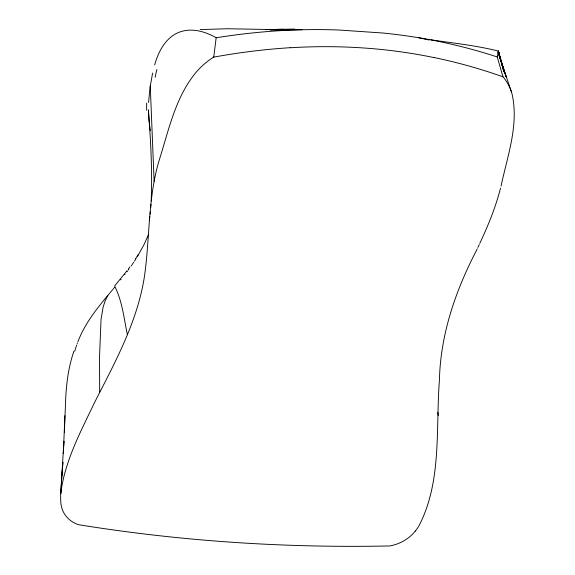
<?xml version="1.0" encoding="UTF-8"?>
<svg xmlns="http://www.w3.org/2000/svg" width="575" height="575" viewBox="0 0 575 575"><rect width="100%" height="100%" fill="white"/><g stroke="black" fill="none" stroke-linecap="round" stroke-linejoin="round"><path stroke-width="0.86" d="M498.396 51.132L500.71 60.476L498.374 51.053C476.265 45.54 453.553 43.132 431.042 39.84M477.056 249.306C455.846 289.872 440.407 334.104 439.422 380.298C435.634 428.871 442.153 481.9 418.593 526.535A76.008 50.363 -5.2 0 1 415.308 531.07M64.371 432.594L65.744 397.361C66.628 381.685 68.756 365.93 73.967 351.052M64.91 415.689L63.322 453.596L63.904 441.248L60.619 495.363L60.756 502.097A76.008 50.363 -5.2 0 0 61.561 506.906C63.185 514.187 68.504 520.267 75.232 523.343A38.259 25.35 -5.2 0 0 78.236 524.652C181.218 541.312 285.696 548.119 389.979 545.948A38.259 25.35 -5.2 0 0 393.559 545.086C402.033 542.829 409.81 537.934 415.301 531.07M151.167 201.013C152.461 170.574 150.657 140.099 148.415 109.746M148.566 102.551L150.032 87.407L152.612 73.075M62.05 475.144L62.876 462.207L60.72 493.738C64.738 461.107 80.716 431.588 94.659 402.313C115.223 361.977 137.741 321.145 144.548 275.748C150.082 236.289 147.789 195.536 160.138 157.191C169.323 127.729 176.13 95.874 196.564 71.746A93.847 62.186 -5.2 0 1 213.692 57.018M150.743 207.668L150.959 204.341M150.14 214.209L150.37 211.758M213.756 57.062L216.171 37.706C205.721 31.812 193.02 27.88 181.147 31.553C166.398 36.045 158.441 51.067 154.661 64.997M149.32 220.62L149.831 216.617M498.238 52.519L498.338 51.175L504.189 71.889M501.055 186.12C507.438 155.839 519.275 124.387 511.879 93.279A93.847 62.186 -5.2 0 0 503.039 76.777M500.516 188.133C495.672 207.266 488.139 225.587 479.766 243.419M74.764 351.152L75.124 349.923M75.311 349.312L75.692 348.091M75.886 347.487L76.281 346.279M76.482 345.683L76.691 345.086M77.115 343.9L77.33 343.304M77.769 342.132C85.215 322.108 99.259 305.598 112.822 289.477M148.681 234.262L143.721 245.202L137.267 256.694M479.27 244.512L478.573 246.035M478.371 246.474L478.17 246.912M477.768 247.782L477.566 248.22M107.791 295.5L105.009 301.185L103.112 307.122L101.042 319.427L99.518 356.902L99.683 392.38M135.635 258.75L138.295 254.581M135.88 258.915L134.464 261.107M133.386 262.732L133.745 262.193M133.026 263.278L132.293 264.349M131.927 264.888L131.186 265.952M128.937 269.122L128.182 270.164M127.032 271.723L127.413 271.206M128.534 268.784L130 266.814M124.696 274.8L125.091 274.289M127.046 270.732L114.605 285.983C122.31 301.106 123.948 318.356 127.398 334.751M120.728 279.86L121.131 279.357M114.159 287.874L114.597 287.349M113.275 288.938L113.713 288.406M200.136 29.591L227.139 28.75L282.986 29.727M265.47 29.62L283.216 29.246M270.272 30.094L302.062 29.771A399.503 264.716 -5.2 0 1 338.97 30.015L382.821 33.012A399.503 264.716 -5.2 0 1 418.543 37.727L429.13 40.013M266.362 29.605L294.666 29.059M511.405 91.813L498.072 52.368L498.331 51.197L503.664 71.127M504.174 71.968L498.273 51.434L506.18 76.957L498.072 52.368L497.238 56.903L502.952 76.813L498.812 75.368A430.215 285.071 -5.2 0 0 433.981 57.507M498.374 51.053L503.757 71.393M150.291 130.69L148.954 120.34L148.422 110.486M437.884 412.246L438.229 415.502M154.122 181.377L150.255 85.84M418.578 37.663A432.817 286.796 -5.2 0 1 497.202 56.954M146.668 110.343A150.822 109.473 -48.3 0 1 146.704 103.083M216.186 37.763A432.817 286.796 -5.2 0 1 302.062 29.699M155.149 77.287A98.03 35.147 88.2 0 1 156.882 69.482M213.778 57.133A433.514 287.256 -5.2 0 1 290.332 47.682M290.332 47.768A379.579 251.519 -5.2 0 1 433.945 57.572"/></g></svg>
